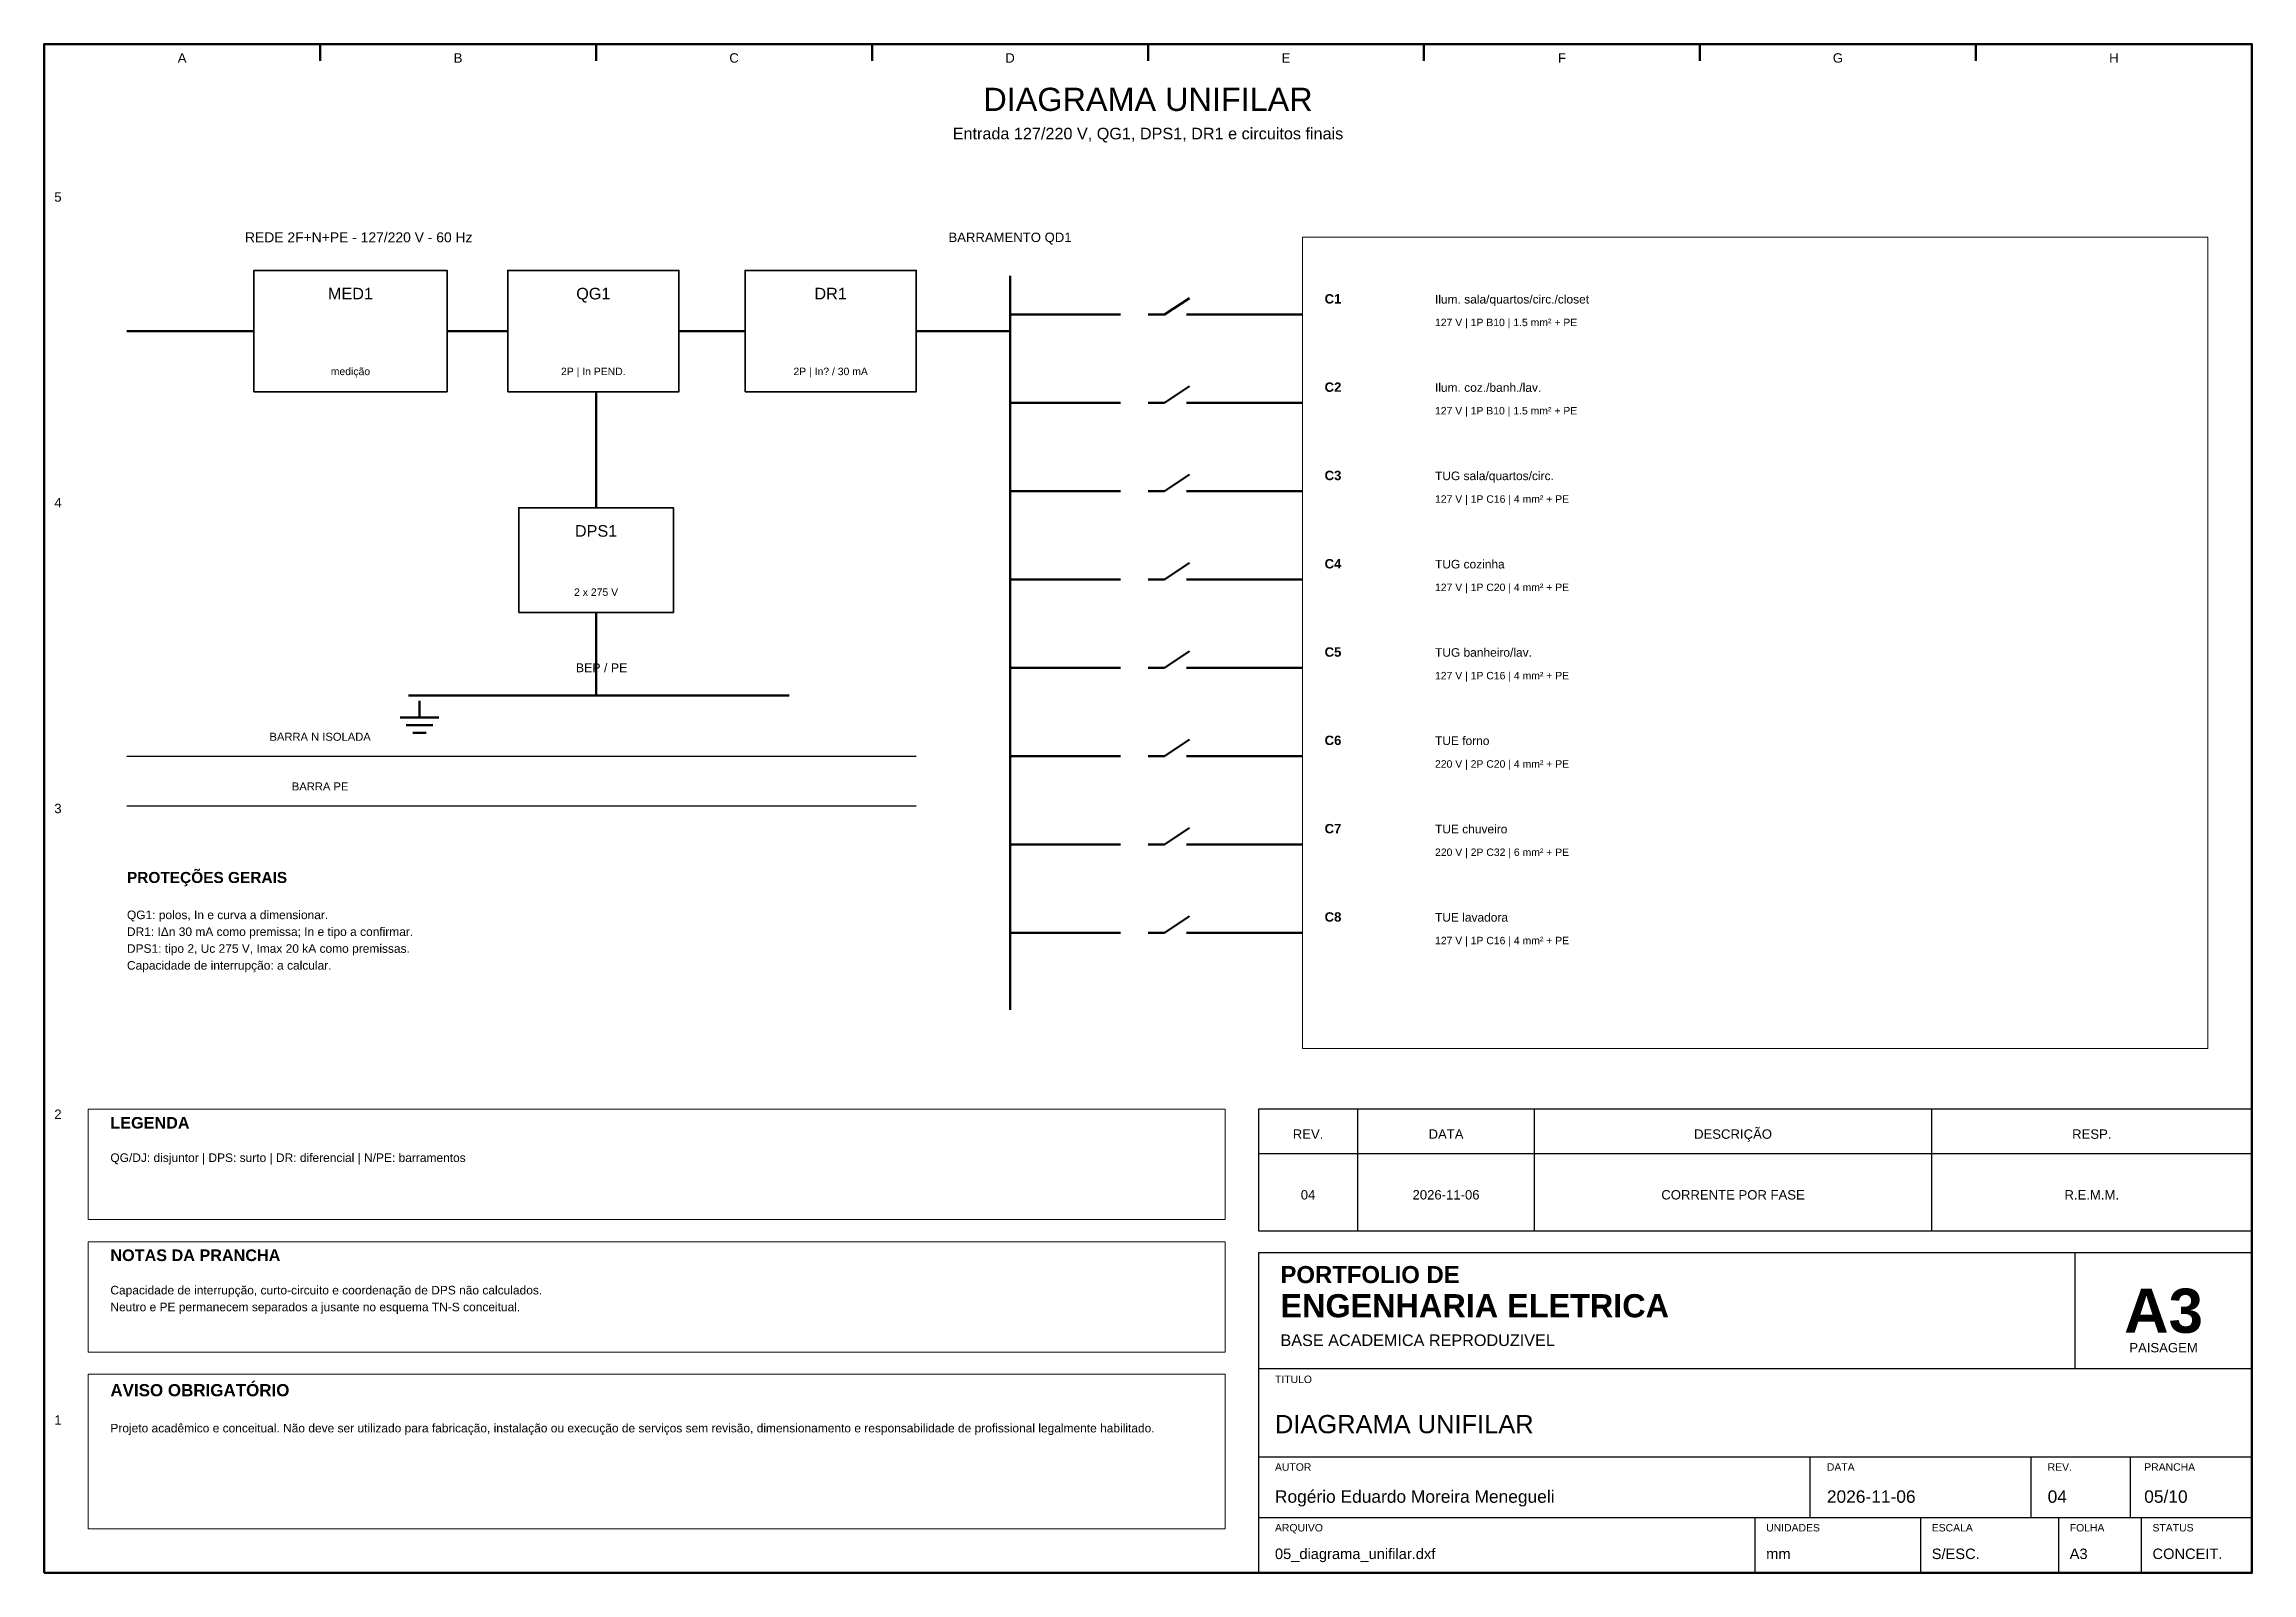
# Model space of a CAD drawing. Header units: millimetres. Extents: x 10 to 410, y 10 to 287.
import ezdxf
from ezdxf.enums import TextEntityAlignment as Align

# ---------------------------------------------------------------- set-up
doc = ezdxf.new("R2010")
doc.units = ezdxf.units.MM
for name, color, linetype, lineweight in [('00_MOLDURA', 7, 'CONTINUOUS', 50), ('01_CARIMBO', 7, 'CONTINUOUS', 25), ('02_TEXTO', 7, 'CONTINUOUS', 18), ('04_EQUIPAMENTOS', 32, 'CONTINUOUS', 35), ('05_POTENCIA', 12, 'CONTINUOUS', 50), ('08_CABOS', 124, 'CONTINUOUS', 35), ('09_BORNES', 145, 'CONTINUOUS', 25), ('12_LEGENDA', 7, 'CONTINUOUS', 18), ('13_NOTAS', 7, 'CONTINUOUS', 18)]:
    doc.layers.add(name, color=color, linetype=linetype, lineweight=lineweight)
doc.styles.add('PORTFOLIO_TEXTO', font='arial.ttf')
doc.styles.add('PORTFOLIO_TITULO', font='arialbd.ttf', dxfattribs={"width": 0.92})

# ---------------------------------------------------------------- blocks, each defined once
blk = doc.blocks.new('CARIMBO_A3')
at = {"layer": '01_CARIMBO'}
for p, q in [((148, 37), (148, 58)), ((0, 37), (180, 37)), ((0, 21), (180, 21)), ((100, 10), (100, 21)), ((140, 10), (140, 21)), ((158, 10), (158, 21)), ((0, 10), (180, 10)), ((90, 0), (90, 10)), ((120, 0), (120, 10)), ((145, 0), (145, 10)), ((160, 0), (160, 10))]:
    blk.add_line(p, q, dxfattribs=at)
blk.add_lwpolyline([(0, 0), (180, 0), (180, 58), (0, 58)], close=True, dxfattribs=at)
at = {"layer": '01_CARIMBO', "style": 'PORTFOLIO_TEXTO'}
for s, p in [('TITULO', (3, 34.4)), ('AUTOR', (3, 18.5)), ('DATA', (103, 18.5)), ('REV.', (143, 18.5)), ('PRANCHA', (160.5, 18.5)), ('ARQUIVO', (3, 7.5)), ('UNIDADES', (92, 7.5)), ('ESCALA', (122, 7.5)), ('FOLHA', (147, 7.5)), ('STATUS', (162, 7.5))]:
    blk.add_text(s, height=1.35, dxfattribs=at).set_placement(p)
at = {"layer": '02_TEXTO'}
for s, height, style, p in [('PORTFOLIO DE', 3.1, 'PORTFOLIO_TITULO', (4, 52.5)), ('ENGENHARIA ELETRICA', 4.2, 'PORTFOLIO_TITULO', (4, 46.3)), ('BASE ACADEMICA REPRODUZIVEL', 2.1, 'PORTFOLIO_TEXTO', (4, 41.1))]:
    blk.add_text(s, height=height, dxfattribs=dict(at, style=style)).set_placement(p)
for s, height, style, p in [('A3', 8, 'PORTFOLIO_TITULO', (164, 47.5)), ('PAISAGEM', 1.7, 'PORTFOLIO_TEXTO', (164, 40.8))]:
    blk.add_text(s, height=height, dxfattribs=dict(at, style=style)).set_placement(p, align=Align.MIDDLE_CENTER)
at = {"layer": '02_TEXTO', "style": 'PORTFOLIO_TEXTO'}
for tag, p, height in [('TITULO', (3, 25.3), 3.3), ('AUTOR', (3, 12.7), 2.25), ('DATA', (103, 12.7), 2.25), ('REVISAO', (143, 12.7), 2.25), ('PRANCHA', (160.5, 12.7), 2.25), ('ARQUIVO', (3, 2.5), 1.9), ('UNIDADES', (92, 2.5), 1.9), ('ESCALA', (122, 2.5), 1.9), ('FOLHA', (147, 2.5), 1.9), ('STATUS', (162, 2.5), 1.9)]:
    blk.add_attdef(tag, p, '', height=height, dxfattribs=at)
blk = doc.blocks.new('SIM_TERRA')
at = {"layer": '05_POTENCIA'}
for p, q in [((-3.5, 0), (3.5, 0)), ((0, 3), (0, 0)), ((-2.4, -1.4), (2.4, -1.4)), ((-1.2, -2.8), (1.2, -2.8))]:
    blk.add_line(p, q, dxfattribs=at)
blk = doc.blocks.new('SIM_DISJUNTOR')
at = {"layer": '05_POTENCIA'}
for p, q in [((-5, 0), (-2, 0)), ((-2, 0), (2.5, 3)), ((2, 0), (5, 0))]:
    blk.add_line(p, q, dxfattribs=at)

msp = doc.modelspace()

# ---------------------------------------------------------------- linework, layer by layer
at = {"layer": '00_MOLDURA'}
for p, q in [((60, 287), (60, 284)), ((110, 287), (110, 284)), ((160, 287), (160, 284)), ((210, 287), (210, 284)), ((260, 287), (260, 284)), ((310, 287), (310, 284)), ((360, 287), (360, 284))]:
    msp.add_line(p, q, dxfattribs=at)
msp.add_lwpolyline([(10, 10), (410, 10), (410, 287), (10, 287)], close=True, dxfattribs=at)
at = {"layer": '01_CARIMBO'}
for p, q in [((248, 72), (248, 94)), ((280, 72), (280, 94)), ((352, 72), (352, 94)), ((230, 86), (410, 86))]:
    msp.add_line(p, q, dxfattribs=at)
msp.add_lwpolyline([(230, 72), (410, 72), (410, 94), (230, 94)], close=True, dxfattribs=at)
at = {"layer": '04_EQUIPAMENTOS'}
for points in [[(48, 224), (83, 224), (83, 246), (48, 246)], [(94, 224), (125, 224), (125, 246), (94, 246)], [(137, 224), (168, 224), (168, 246), (137, 246)], [(96, 184), (124, 184), (124, 203), (96, 203)]]:
    msp.add_lwpolyline(points, close=True, dxfattribs=at)
at = {"layer": '05_POTENCIA'}
for p, q in [((185, 112), (185, 245)), ((185, 238), (205, 238)), ((220, 238), (238, 238)), ((25, 235), (48, 235)), ((83, 235), (94, 235)), ((125, 235), (137, 235)), ((168, 235), (185, 235)), ((110, 224), (110, 203)), ((185, 222), (205, 222)), ((220, 222), (238, 222)), ((185, 206), (205, 206)), ((220, 206), (238, 206)), ((185, 190), (205, 190)), ((220, 190), (238, 190)), ((110, 184), (110, 169)), ((185, 174), (205, 174)), ((220, 174), (238, 174)), ((76, 169), (145, 169)), ((185, 158), (205, 158)), ((220, 158), (238, 158)), ((185, 142), (205, 142)), ((220, 142), (238, 142)), ((185, 126), (205, 126)), ((220, 126), (238, 126))]:
    msp.add_line(p, q, dxfattribs=at)
at = {"layer": '09_BORNES'}
for p, q in [((25, 158), (168, 158)), ((25, 149), (168, 149))]:
    msp.add_line(p, q, dxfattribs=at)
at = {"layer": '12_LEGENDA'}
for points in [[(238, 105), (402, 105), (402, 252), (238, 252)], [(18, 74), (224, 74), (224, 94), (18, 94)]]:
    msp.add_lwpolyline(points, close=True, dxfattribs=at)
at = {"layer": '13_NOTAS'}
for points in [[(18, 50), (224, 50), (224, 70), (18, 70)], [(18, 18), (224, 18), (224, 46), (18, 46)]]:
    msp.add_lwpolyline(points, close=True, dxfattribs=at)

# ---------------------------------------------------------------- block references
at = {"layer": '01_CARIMBO'}
msp.add_blockref('CARIMBO_A3', (230, 10), dxfattribs=at).add_auto_attribs({'TITULO': 'DIAGRAMA UNIFILAR', 'AUTOR': 'Rogério Eduardo Moreira Menegueli', 'DATA': '2026-11-06', 'REVISAO': '04', 'PRANCHA': '05/10', 'ARQUIVO': '05_diagrama_unifilar.dxf', 'UNIDADES': 'mm', 'ESCALA': 'S/ESC.', 'FOLHA': 'A3', 'STATUS': 'CONCEIT.'})
at = {"layer": '05_POTENCIA'}
for name, p in [('SIM_DISJUNTOR', (215, 238)), ('SIM_DISJUNTOR', (215, 222)), ('SIM_DISJUNTOR', (215, 206)), ('SIM_DISJUNTOR', (215, 190)), ('SIM_DISJUNTOR', (215, 174)), ('SIM_TERRA', (78, 165)), ('SIM_DISJUNTOR', (215, 158)), ('SIM_DISJUNTOR', (215, 142)), ('SIM_DISJUNTOR', (215, 126))]:
    msp.add_blockref(name, p, dxfattribs=at)

# ---------------------------------------------------------------- texts
at = {"layer": '00_MOLDURA', "style": 'PORTFOLIO_TEXTO'}
for s, p in [('A', (35, 284.5)), ('B', (85, 284.5)), ('C', (135, 284.5)), ('D', (185, 284.5)), ('E', (235, 284.5)), ('F', (285, 284.5)), ('G', (335, 284.5)), ('H', (385, 284.5)), ('5', (12.5, 259.3)), ('4', (12.5, 203.9)), ('3', (12.5, 148.5)), ('2', (12.5, 93.1)), ('1', (12.5, 37.7))]:
    msp.add_text(s, height=1.7, dxfattribs=at).set_placement(p, align=Align.MIDDLE_CENTER)
at = {"layer": '01_CARIMBO', "style": 'PORTFOLIO_TEXTO'}
for s, p in [('REV.', (239, 89.5)), ('DATA', (264, 89.5)), ('DESCRIÇÃO', (316, 89.5)), ('RESP.', (381, 89.5))]:
    msp.add_text(s, height=1.7, dxfattribs=at).set_placement(p, align=Align.MIDDLE_CENTER)
at = {"layer": '02_TEXTO', "style": 'PORTFOLIO_TEXTO'}
for s, height, p in [('DIAGRAMA UNIFILAR', 4.2, (210, 277)), ('Entrada 127/220 V, QG1, DPS1, DR1 e circuitos finais', 2.1, (210, 270.8)), ('REDE 2F+N+PE - 127/220 V - 60 Hz', 1.8, (67, 252)), ('medição', 1.35, (65.5, 227.7)), ('2P | In PEND.', 1.35, (109.5, 227.7)), ('2P | In? / 30 mA', 1.35, (152.5, 227.7)), ('2 x 275 V', 1.35, (110, 187.7)), ('04', 1.7, (239, 78.5)), ('2026-11-06', 1.7, (264, 78.5)), ('CORRENTE POR FASE', 1.7, (316, 78.5)), ('R.E.M.M.', 1.7, (381, 78.5))]:
    msp.add_text(s, height=height, dxfattribs=at).set_placement(p, align=Align.MIDDLE_CENTER)
for s, p in [('Ilum. sala/quartos/circ./closet', (262, 240)), ('Ilum. coz./banh./lav.', (262, 224)), ('TUG sala/quartos/circ.', (262, 208)), ('TUG cozinha', (262, 192)), ('TUG banheiro/lav.', (262, 176)), ('TUE forno', (262, 160)), ('TUE chuveiro', (262, 144)), ('TUE lavadora', (262, 128))]:
    msp.add_text(s, height=1.55, dxfattribs=at).set_placement(p)
at = {"layer": '04_EQUIPAMENTOS', "style": 'PORTFOLIO_TEXTO'}
for s, p in [('MED1', (65.5, 241.8)), ('QG1', (109.5, 241.8)), ('DR1', (152.5, 241.8)), ('DPS1', (110, 198.8))]:
    msp.add_text(s, height=2.1, dxfattribs=at).set_placement(p, align=Align.MIDDLE_CENTER)
at = {"layer": '05_POTENCIA', "style": 'PORTFOLIO_TEXTO'}
for s, height, p in [('BARRAMENTO QD1', 1.7, (185, 252)), ('BEP / PE', 1.6, (111, 174))]:
    msp.add_text(s, height=height, dxfattribs=at).set_placement(p, align=Align.MIDDLE_CENTER)
at = {"layer": '05_POTENCIA', "style": 'PORTFOLIO_TITULO'}
for s, p in [('C1', (242, 240)), ('C2', (242, 224)), ('C3', (242, 208)), ('C4', (242, 192)), ('C5', (242, 176)), ('C6', (242, 160)), ('C7', (242, 144)), ('C8', (242, 128))]:
    msp.add_text(s, height=1.7, dxfattribs=at).set_placement(p)
at = {"layer": '08_CABOS', "style": 'PORTFOLIO_TEXTO'}
for s, p in [('127 V | 1P B10 | 1.5 mm² + PE', (262, 235.9)), ('127 V | 1P B10 | 1.5 mm² + PE', (262, 219.9)), ('127 V | 1P C16 | 4 mm² + PE', (262, 203.9)), ('127 V | 1P C20 | 4 mm² + PE', (262, 187.9)), ('127 V | 1P C16 | 4 mm² + PE', (262, 171.9)), ('220 V | 2P C20 | 4 mm² + PE', (262, 155.9)), ('220 V | 2P C32 | 6 mm² + PE', (262, 139.9)), ('127 V | 1P C16 | 4 mm² + PE', (262, 123.9))]:
    msp.add_text(s, height=1.35, dxfattribs=at).set_placement(p)
at = {"layer": '09_BORNES', "style": 'PORTFOLIO_TEXTO'}
for s, p in [('BARRA N ISOLADA', (60, 161.5)), ('BARRA PE', (60, 152.5))]:
    msp.add_text(s, height=1.45, dxfattribs=at).set_placement(p, align=Align.MIDDLE_CENTER)
at = {"layer": '12_LEGENDA', "style": 'PORTFOLIO_TITULO'}
msp.add_text('LEGENDA', height=2.1, dxfattribs=at).set_placement((22, 90.5))
at = {"layer": '12_LEGENDA', "insert": (22, 86), "char_height": 1.55, "width": 198, "attachment_point": 1, "line_spacing_factor": 1.18, "style": 'PORTFOLIO_TEXTO'}
msp.add_mtext('QG/DJ: disjuntor | DPS: surto | DR: diferencial | N/PE: barramentos', dxfattribs=at)
at = {"layer": '13_NOTAS', "style": 'PORTFOLIO_TITULO'}
for s, height, p in [('PROTEÇÕES GERAIS', 2, (25, 135)), ('NOTAS DA PRANCHA', 2.1, (22, 66.5)), ('AVISO OBRIGATÓRIO', 2.2, (22, 42))]:
    msp.add_text(s, height=height, dxfattribs=at).set_placement(p)
at = {"layer": '13_NOTAS', "char_height": 1.55, "attachment_point": 1, "line_spacing_factor": 1.18, "style": 'PORTFOLIO_TEXTO'}
for s, insert, width in [('QG1: polos, In e curva a dimensionar.\\PDR1: IΔn 30 mA como premissa; In e tipo a confirmar.\\PDPS1: tipo 2, Uc 275 V, Imax 20 kA como premissas.\\PCapacidade de interrupção: a calcular.', (25, 130), 135), ('Capacidade de interrupção, curto-circuito e coordenação de DPS não calculados.\\PNeutro e PE permanecem separados a jusante no esquema TN-S conceitual.', (22, 62), 198), ('Projeto acadêmico e conceitual. Não deve ser utilizado para fabricação, instalação ou execução de serviços sem revisão, dimensionamento e responsabilidade de profissional legalmente habilitado.', (22, 37), 198)]:
    msp.add_mtext(s, dxfattribs=dict(at, insert=insert, width=width))

doc.saveas('drawing.dxf')
